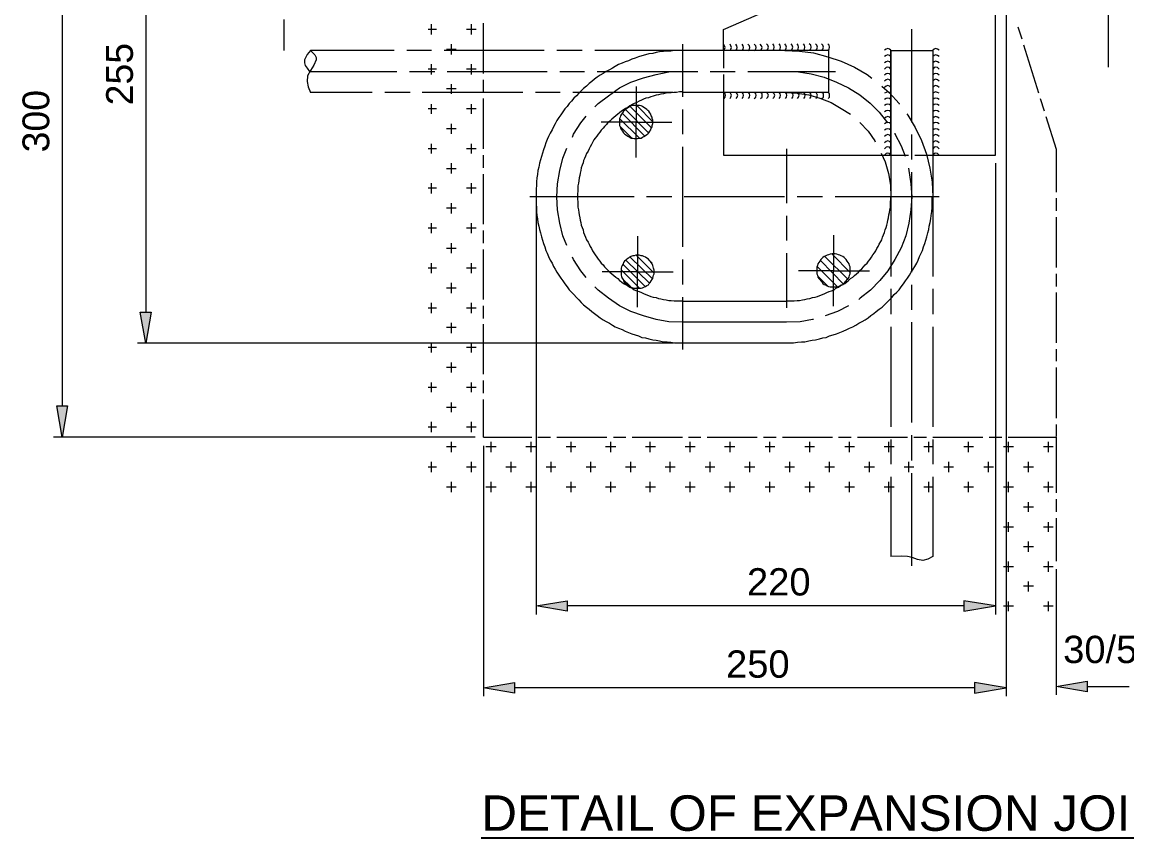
# Model space of a CAD drawing. Extents: x 25837 to 33401, y -1784 to 3293.
# Drawn here: x 26215.7 to 26405, y 2272.7 to 2412.5 of the extents above; entities that cross this region are included whole.
import ezdxf

# ---------------------------------------------------------------- set-up
doc = ezdxf.new("R2010")
doc.units = 0
doc.header["$LTSCALE"] = 200
doc.header["$MEASUREMENT"] = 0
doc.layers.add('DIM', color=152, linetype='CONTINUOUS')
doc.layers.add('H', color=7, linetype='CONTINUOUS', lineweight=100)
doc.layers.add('P', color=250, linetype='CONTINUOUS', lineweight=20)
doc.styles.add('SWISSEL', font='swissl.ttf')

msp = doc.modelspace()

# ---------------------------------------------------------------- hatches: boundary and pattern name
at = {"layer": 'H'}
for points in [[(26235.92, 2362.79), (26237.76, 2362.79), (26236.84, 2357.45)], [(26221.59, 2346.7), (26223.42, 2346.7), (26222.51, 2341.37)], [(26309.09, 2313.29), (26309.09, 2311.54), (26303.76, 2312.45)], [(26377.09, 2313.29), (26377.09, 2311.54), (26382.51, 2312.45)], [(26300.09, 2299.29), (26300.09, 2297.45), (26294.76, 2298.37)], [(26378.92, 2299.29), (26378.92, 2297.45), (26384.34, 2298.37)], [(26398.26, 2299.54), (26398.26, 2297.7), (26392.92, 2298.62)]]:
    msp.add_hatch(color=256, dxfattribs=at).paths.add_polyline_path(points)

# ---------------------------------------------------------------- linework, layer by layer
at = {"layer": 'P'}
for points in [[(26222.51, 2443.37), (26222.51, 2346.7)], [(26236.84, 2443.37), (26236.84, 2362.79)], [(26401.84, 2423.04), (26401.84, 2404.79)], [(26335.92, 2407.62), (26335.92, 2411.2), (26352.09, 2418.29)], [(26384.34, 2416.87), (26384.34, 2296.95)], [(26260.51, 2412.95), (26260.51, 2407.62)], [(26371.76, 2389.7), (26382.51, 2389.7), (26382.51, 2414.79)], [(26286.67, 2411.2), (26285.26, 2411.2)], [(26285.84, 2410.37), (26285.84, 2412.12)], [(26293.51, 2411.2), (26291.84, 2411.2)], [(26292.67, 2410.37), (26292.67, 2412.12)], [(26294.76, 2403.7), (26294.76, 2412.29)], [(26368.17, 2395.37), (26368.17, 2411.29)], [(26386.34, 2411.7), (26387.01, 2409.62)], [(26265.09, 2407.62), (26264.51, 2406.95), (26264.09, 2406.04), (26264.09, 2405.54), (26264.17, 2405.04), (26264.51, 2404.62), (26264.92, 2404.04)], [(26265.09, 2407.62), (26265.84, 2406.87), (26266.09, 2406.45), (26266.09, 2406.04), (26265.67, 2405.12), (26265.09, 2404.2), (26264.59, 2403.29), (26264.51, 2402.29), (26264.67, 2401.37), (26265.09, 2400.45)], [(26279.42, 2407.62), (26265.09, 2407.62)], [(26285.84, 2407.62), (26281.59, 2407.62)], [(26305.17, 2407.62), (26288.01, 2407.62)], [(26290.09, 2407.79), (26288.42, 2407.79)], [(26289.26, 2406.95), (26289.26, 2408.7)], [(26328.76, 2407.62), (26328.09, 2407.62), (26327.51, 2407.62), (26326.84, 2407.54), (26326.17, 2407.54), (26325.59, 2407.45), (26324.92, 2407.37), (26324.34, 2407.29), (26323.76, 2407.12), (26323.09, 2407.04), (26322.51, 2406.87), (26321.92, 2406.7), (26321.34, 2406.54), (26320.76, 2406.29), (26320.17, 2406.12), (26319.59, 2405.87), (26319.01, 2405.7), (26318.51, 2405.45), (26317.92, 2405.2), (26317.34, 2404.87), (26316.84, 2404.62), (26316.34, 2404.29), (26315.76, 2404.04), (26315.26, 2403.7), (26314.76, 2403.37), (26314.26, 2403.04), (26313.76, 2402.7), (26313.34, 2402.29), (26312.84, 2401.95), (26312.42, 2401.54), (26311.92, 2401.12), (26311.51, 2400.7), (26311.09, 2400.29), (26310.67, 2399.87), (26310.26, 2399.45), (26309.84, 2398.95), (26309.42, 2398.54), (26309.09, 2398.04), (26308.67, 2397.62), (26308.34, 2397.12), (26308.01, 2396.62), (26307.67, 2396.12), (26307.34, 2395.62), (26307.01, 2395.04), (26306.76, 2394.54), (26306.51, 2394.04), (26306.17, 2393.45), (26305.92, 2392.87), (26305.67, 2392.37), (26305.42, 2391.79), (26305.26, 2391.2), (26305.01, 2390.62), (26304.84, 2390.04), (26304.67, 2389.45), (26304.51, 2388.87), (26304.34, 2388.29), (26304.26, 2387.62), (26304.09, 2387.04), (26304.01, 2386.37), (26303.92, 2385.79), (26303.84, 2385.12), (26303.84, 2384.54), (26303.76, 2383.87), (26303.76, 2383.2), (26303.76, 2382.62), (26303.76, 2381.95), (26303.76, 2381.29), (26303.84, 2380.7), (26303.84, 2380.04), (26303.92, 2379.37), (26304.01, 2378.79), (26304.09, 2378.12), (26304.26, 2377.54), (26304.34, 2376.95), (26304.51, 2376.37), (26304.67, 2375.7), (26304.84, 2375.12), (26305.01, 2374.54), (26305.26, 2373.95), (26305.42, 2373.37), (26305.67, 2372.87), (26305.92, 2372.29), (26306.17, 2371.7), (26306.51, 2371.2), (26306.76, 2370.62), (26307.01, 2370.12), (26307.34, 2369.62), (26307.67, 2369.12), (26308.01, 2368.62), (26308.34, 2368.12), (26308.67, 2367.62), (26309.09, 2367.12), (26309.42, 2366.62), (26309.84, 2366.2), (26310.26, 2365.79), (26310.67, 2365.29), (26311.09, 2364.87), (26311.51, 2364.45), (26311.92, 2364.04), (26312.42, 2363.62), (26312.84, 2363.29), (26313.34, 2362.87), (26313.76, 2362.54), (26314.26, 2362.2), (26314.76, 2361.79), (26315.26, 2361.45), (26315.76, 2361.2), (26316.34, 2360.87), (26316.84, 2360.54), (26317.34, 2360.29), (26317.92, 2360.04), (26318.51, 2359.79), (26319.01, 2359.54), (26319.59, 2359.29), (26320.17, 2359.04), (26320.76, 2358.87), (26321.34, 2358.7), (26321.92, 2358.45), (26322.51, 2358.37), (26323.09, 2358.2), (26323.76, 2358.04), (26324.34, 2357.95), (26324.92, 2357.87), (26325.59, 2357.7), (26326.26, 2357.7), (26326.84, 2357.62), (26327.51, 2357.54), (26328.09, 2357.54), (26328.76, 2357.54)], [(26311.67, 2407.62), (26307.34, 2407.62)], [(26331.01, 2407.62), (26313.84, 2407.62)], [(26328.84, 2408.7), (26328.84, 2399.7)], [(26353.92, 2407.62), (26328.84, 2407.62)], [(26337.42, 2407.62), (26333.09, 2407.62)], [(26335.92, 2407.62), (26336.09, 2407.87), (26336.17, 2408.12), (26336.09, 2408.45), (26335.92, 2408.7)], [(26335.92, 2407.62), (26335.92, 2404.62)], [(26337.01, 2407.62), (26337.17, 2407.87), (26337.26, 2408.12), (26337.17, 2408.45), (26337.01, 2408.7)], [(26338.01, 2407.62), (26338.17, 2407.87), (26338.26, 2408.12), (26338.17, 2408.45), (26338.01, 2408.7)], [(26339.09, 2407.62), (26339.26, 2407.87), (26339.34, 2408.12), (26339.26, 2408.45), (26339.09, 2408.7)], [(26353.92, 2407.62), (26339.51, 2407.62)], [(26340.09, 2407.62), (26340.34, 2407.87), (26340.42, 2408.12), (26340.34, 2408.45), (26340.09, 2408.7)], [(26341.17, 2407.62), (26341.42, 2407.87), (26341.51, 2408.12), (26341.42, 2408.45), (26341.17, 2408.7)], [(26342.17, 2407.62), (26342.42, 2407.87), (26342.51, 2408.12), (26342.42, 2408.45), (26342.17, 2408.7)], [(26343.26, 2407.7), (26343.51, 2407.87), (26343.59, 2408.2), (26343.51, 2408.54), (26343.26, 2408.79)], [(26344.34, 2407.7), (26344.51, 2407.87), (26344.59, 2408.2), (26344.51, 2408.54), (26344.34, 2408.79)], [(26345.42, 2407.7), (26345.59, 2407.87), (26345.67, 2408.2), (26345.59, 2408.54), (26345.42, 2408.79)], [(26346.42, 2407.7), (26346.59, 2407.87), (26346.67, 2408.2), (26346.59, 2408.54), (26346.42, 2408.79)], [(26346.42, 2407.62), (26348.92, 2407.54), (26351.34, 2407.2), (26353.76, 2406.54), (26356.09, 2405.79), (26358.34, 2404.79), (26360.51, 2403.54), (26361.34, 2402.87)], [(26347.51, 2407.7), (26347.67, 2407.87), (26347.76, 2408.2), (26347.67, 2408.54), (26347.51, 2408.79)], [(26348.51, 2407.7), (26348.67, 2407.87), (26348.76, 2408.2), (26348.67, 2408.54), (26348.51, 2408.79)], [(26349.59, 2407.7), (26349.76, 2407.87), (26349.84, 2408.2), (26349.76, 2408.54), (26349.59, 2408.79)], [(26350.59, 2407.7), (26350.84, 2407.87), (26350.92, 2408.2), (26350.84, 2408.54), (26350.59, 2408.79)], [(26351.67, 2407.7), (26351.92, 2407.87), (26352.01, 2408.2), (26351.92, 2408.54), (26351.67, 2408.79)], [(26352.67, 2407.7), (26352.92, 2407.87), (26353.01, 2408.2), (26352.92, 2408.54), (26352.67, 2408.79)], [(26353.76, 2407.7), (26354.01, 2407.87), (26354.09, 2408.2), (26354.01, 2408.54), (26353.76, 2408.79)], [(26353.92, 2407.62), (26353.92, 2400.45)], [(26364.59, 2407.7), (26364.34, 2407.87), (26364.09, 2407.95), (26363.76, 2407.87), (26363.51, 2407.7)], [(26364.59, 2407.62), (26371.76, 2407.62)], [(26364.59, 2407.62), (26364.59, 2382.54)], [(26364.59, 2389.7), (26364.59, 2407.62)], [(26372.84, 2407.7), (26372.59, 2407.87), (26372.26, 2407.95), (26372.01, 2407.87), (26371.76, 2407.7)], [(26371.76, 2407.62), (26371.76, 2382.54)], [(26387.34, 2408.62), (26389.92, 2400.37)], [(26364.59, 2406.62), (26364.34, 2406.79), (26364.09, 2406.87), (26363.76, 2406.79), (26363.51, 2406.62)], [(26364.59, 2405.54), (26364.34, 2405.7), (26364.09, 2405.79), (26363.76, 2405.7), (26363.51, 2405.54)], [(26372.84, 2406.62), (26372.59, 2406.79), (26372.26, 2406.87), (26372.01, 2406.79), (26371.76, 2406.62)], [(26372.84, 2405.54), (26372.59, 2405.7), (26372.26, 2405.79), (26372.01, 2405.7), (26371.76, 2405.54)], [(26264.92, 2404.04), (26279.92, 2404.04)], [(26282.09, 2404.04), (26286.42, 2404.04)], [(26286.67, 2404.45), (26285.26, 2404.45)], [(26285.84, 2403.54), (26285.84, 2405.29)], [(26288.51, 2404.04), (26305.67, 2404.04)], [(26293.51, 2404.45), (26291.84, 2404.45)], [(26292.67, 2403.54), (26292.67, 2405.29)], [(26307.84, 2404.04), (26312.09, 2404.04)], [(26313.84, 2397.95), (26314.42, 2398.54), (26316.17, 2399.87), (26318.09, 2401.2), (26320.01, 2402.2), (26322.17, 2402.95), (26324.34, 2403.54), (26326.51, 2403.95), (26328.84, 2404.04)], [(26314.26, 2404.04), (26331.51, 2404.04)], [(26333.59, 2404.04), (26337.92, 2404.04)], [(26335.92, 2403.54), (26335.92, 2400.45)], [(26340.09, 2404.04), (26355.09, 2404.04)], [(26346.42, 2404.04), (26348.76, 2403.95), (26350.92, 2403.62), (26353.17, 2403.04), (26355.26, 2402.2), (26357.34, 2401.2), (26359.26, 2400.04), (26361.01, 2398.62), (26362.59, 2397.04), (26364.01, 2395.2)], [(26364.59, 2404.45), (26364.34, 2404.7), (26364.09, 2404.79), (26363.76, 2404.7), (26363.51, 2404.45)], [(26364.59, 2403.37), (26364.34, 2403.62), (26364.09, 2403.7), (26363.76, 2403.62), (26363.51, 2403.37)], [(26372.84, 2404.45), (26372.59, 2404.7), (26372.26, 2404.79), (26372.01, 2404.7), (26371.76, 2404.45)], [(26372.84, 2403.37), (26372.59, 2403.62), (26372.26, 2403.7), (26372.01, 2403.62), (26371.76, 2403.37)], [(26289.26, 2400.2), (26289.26, 2401.87)], [(26294.76, 2400.45), (26294.76, 2402.62)], [(26364.59, 2402.37), (26364.34, 2402.62), (26364.09, 2402.7), (26363.76, 2402.62), (26363.51, 2402.37)], [(26364.59, 2401.29), (26364.34, 2401.54), (26364.09, 2401.62), (26363.76, 2401.54), (26363.51, 2401.29)], [(26372.84, 2402.37), (26372.59, 2402.62), (26372.26, 2402.7), (26372.01, 2402.62), (26371.76, 2402.37)], [(26372.84, 2401.29), (26372.59, 2401.54), (26372.26, 2401.62), (26372.01, 2401.54), (26371.76, 2401.29)], [(26275.67, 2400.45), (26265.09, 2400.45)], [(26282.17, 2400.45), (26277.84, 2400.45)], [(26301.51, 2400.45), (26284.26, 2400.45)], [(26290.09, 2401.04), (26288.42, 2401.04)], [(26307.92, 2400.45), (26303.67, 2400.45)], [(26327.26, 2400.45), (26310.09, 2400.45)], [(26328.76, 2400.54), (26328.34, 2400.54), (26327.84, 2400.45), (26327.42, 2400.45), (26326.92, 2400.37), (26326.51, 2400.37), (26326.01, 2400.29), (26325.59, 2400.2), (26325.17, 2400.12), (26324.76, 2400.04), (26324.34, 2399.95), (26323.84, 2399.79), (26323.42, 2399.7), (26323.01, 2399.54), (26322.59, 2399.45), (26322.17, 2399.29), (26321.84, 2399.12), (26321.42, 2398.95), (26321.01, 2398.7), (26320.59, 2398.54), (26320.26, 2398.37), (26319.84, 2398.12), (26319.51, 2397.87), (26319.09, 2397.7), (26318.76, 2397.45), (26318.42, 2397.2), (26318.09, 2396.95), (26317.76, 2396.7), (26317.42, 2396.45), (26317.09, 2396.12), (26316.76, 2395.87), (26316.42, 2395.54), (26316.09, 2395.29), (26315.84, 2394.95), (26315.51, 2394.62), (26315.26, 2394.29), (26314.92, 2393.95), (26314.67, 2393.62), (26314.42, 2393.29), (26314.17, 2392.95), (26313.92, 2392.62), (26313.67, 2392.29), (26313.42, 2391.87), (26313.26, 2391.54), (26313.01, 2391.12), (26312.84, 2390.79), (26312.67, 2390.37), (26312.42, 2389.95), (26312.26, 2389.54), (26312.09, 2389.12), (26311.92, 2388.79), (26311.84, 2388.37), (26311.67, 2387.95), (26311.51, 2387.54), (26311.42, 2387.04), (26311.34, 2386.62), (26311.26, 2386.2), (26311.17, 2385.79), (26311.09, 2385.29), (26311.01, 2384.87), (26310.92, 2384.45), (26310.92, 2383.95), (26310.92, 2383.54), (26310.84, 2383.04), (26310.84, 2382.62), (26310.84, 2382.12), (26310.92, 2381.7), (26310.92, 2381.2), (26310.92, 2380.79), (26311.01, 2380.29), (26311.09, 2379.87), (26311.17, 2379.45), (26311.26, 2378.95), (26311.34, 2378.54), (26311.42, 2378.12), (26311.51, 2377.7), (26311.67, 2377.29), (26311.84, 2376.87), (26311.92, 2376.45), (26312.09, 2376.04), (26312.26, 2375.62), (26312.42, 2375.2), (26312.67, 2374.79), (26312.84, 2374.45), (26313.01, 2374.04), (26313.26, 2373.7), (26313.42, 2373.29), (26313.67, 2372.95), (26313.92, 2372.62), (26314.17, 2372.2), (26314.42, 2371.87), (26314.67, 2371.54), (26314.92, 2371.2), (26315.26, 2370.87), (26315.51, 2370.54), (26315.84, 2370.2), (26316.09, 2369.95), (26316.42, 2369.62), (26316.76, 2369.37), (26317.09, 2369.04), (26317.42, 2368.79), (26317.76, 2368.54), (26318.09, 2368.2), (26318.42, 2367.95), (26318.76, 2367.7), (26319.09, 2367.54), (26319.51, 2367.29), (26319.84, 2367.04), (26320.26, 2366.87), (26320.59, 2366.62), (26321.01, 2366.45), (26321.42, 2366.29), (26321.84, 2366.12), (26322.17, 2365.95), (26322.59, 2365.79), (26323.01, 2365.62), (26323.42, 2365.45), (26323.84, 2365.37), (26324.34, 2365.29), (26324.76, 2365.12), (26325.17, 2365.04), (26325.59, 2364.95), (26326.09, 2364.87), (26326.51, 2364.79), (26326.92, 2364.79), (26327.42, 2364.7), (26327.84, 2364.7), (26328.34, 2364.7), (26328.76, 2364.7)], [(26320.92, 2401.45), (26320.92, 2395.37), (26327.01, 2395.37)], [(26353.92, 2400.45), (26328.84, 2400.45)], [(26333.76, 2400.45), (26329.42, 2400.45)], [(26335.92, 2400.45), (26335.92, 2389.7), (26364.59, 2389.7)], [(26346.51, 2400.45), (26335.92, 2400.45)], [(26336.01, 2399.37), (26336.17, 2399.62), (26336.26, 2399.95), (26336.17, 2400.2), (26336.01, 2400.45)], [(26337.01, 2399.37), (26337.17, 2399.62), (26337.26, 2399.95), (26337.17, 2400.2), (26337.01, 2400.45)], [(26338.09, 2399.37), (26338.26, 2399.62), (26338.34, 2399.95), (26338.26, 2400.2), (26338.09, 2400.45)], [(26339.09, 2399.37), (26339.26, 2399.62), (26339.34, 2399.95), (26339.26, 2400.2), (26339.09, 2400.45)], [(26340.17, 2399.37), (26340.34, 2399.62), (26340.42, 2399.95), (26340.34, 2400.2), (26340.17, 2400.45)], [(26341.17, 2399.37), (26341.42, 2399.62), (26341.51, 2399.95), (26341.42, 2400.2), (26341.17, 2400.45)], [(26342.26, 2399.37), (26342.51, 2399.62), (26342.51, 2399.95), (26342.51, 2400.2), (26342.26, 2400.45)], [(26343.26, 2399.37), (26343.51, 2399.62), (26343.59, 2399.95), (26343.51, 2400.2), (26343.26, 2400.45)], [(26344.34, 2399.37), (26344.59, 2399.62), (26344.67, 2399.95), (26344.59, 2400.2), (26344.34, 2400.45)], [(26345.42, 2399.37), (26345.59, 2399.62), (26345.67, 2399.95), (26345.59, 2400.2), (26345.42, 2400.45)], [(26346.51, 2400.45), (26348.51, 2400.29), (26350.51, 2400.04), (26352.42, 2399.45), (26354.34, 2398.7), (26356.09, 2397.7), (26357.67, 2396.7)], [(26346.51, 2399.37), (26346.67, 2399.62), (26346.76, 2399.95), (26346.67, 2400.2), (26346.51, 2400.45)], [(26347.59, 2399.37), (26347.76, 2399.62), (26347.84, 2399.95), (26347.76, 2400.2), (26347.59, 2400.45)], [(26348.59, 2399.37), (26348.76, 2399.62), (26348.84, 2399.95), (26348.76, 2400.2), (26348.59, 2400.45)], [(26349.67, 2399.37), (26349.84, 2399.62), (26349.92, 2399.95), (26349.84, 2400.2), (26349.67, 2400.45)], [(26350.67, 2399.37), (26350.84, 2399.62), (26350.92, 2399.95), (26350.84, 2400.2), (26350.67, 2400.45)], [(26351.76, 2399.37), (26351.92, 2399.62), (26352.01, 2399.95), (26351.92, 2400.2), (26351.76, 2400.45)], [(26352.76, 2399.37), (26353.01, 2399.62), (26353.01, 2399.95), (26353.01, 2400.2), (26352.76, 2400.45)], [(26353.84, 2399.37), (26354.09, 2399.62), (26354.09, 2399.95), (26354.09, 2400.2), (26353.84, 2400.45)], [(26363.01, 2401.54), (26364.34, 2400.37), (26366.01, 2398.54), (26366.01, 2398.45)], [(26364.59, 2400.29), (26364.34, 2400.45), (26364.09, 2400.54), (26363.76, 2400.45), (26363.51, 2400.29)], [(26372.84, 2400.29), (26372.59, 2400.45), (26372.26, 2400.54), (26372.01, 2400.45), (26371.76, 2400.29)], [(26285.84, 2396.79), (26285.84, 2398.45)], [(26292.67, 2396.79), (26292.67, 2398.45)], [(26294.76, 2390.79), (26294.76, 2399.37)], [(26320.92, 2392.54), (26321.17, 2392.54), (26321.51, 2392.62), (26321.76, 2392.62), (26322.01, 2392.79), (26322.26, 2392.87), (26322.51, 2393.04), (26322.76, 2393.2), (26322.92, 2393.37), (26323.09, 2393.54), (26323.26, 2393.79), (26323.42, 2394.04), (26323.51, 2394.29), (26323.67, 2394.54), (26323.67, 2394.79), (26323.76, 2395.12), (26323.76, 2395.37), (26323.76, 2395.7), (26323.67, 2395.95), (26323.67, 2396.2), (26323.51, 2396.45), (26323.42, 2396.7), (26323.26, 2396.95), (26323.09, 2397.2), (26322.92, 2397.37), (26322.76, 2397.54), (26322.51, 2397.7), (26322.26, 2397.87), (26322.01, 2398.04), (26321.76, 2398.12), (26321.51, 2398.2), (26321.17, 2398.2), (26320.92, 2398.2), (26320.59, 2398.2), (26320.34, 2398.2), (26320.09, 2398.12), (26319.84, 2398.04), (26319.59, 2397.87), (26319.34, 2397.7), (26319.09, 2397.54), (26318.92, 2397.37), (26318.76, 2397.2), (26318.59, 2396.95), (26318.42, 2396.7), (26318.26, 2396.45), (26318.17, 2396.2), (26318.09, 2395.95), (26318.09, 2395.7), (26318.09, 2395.37), (26318.09, 2395.12), (26318.09, 2394.79), (26318.17, 2394.54), (26318.26, 2394.29), (26318.42, 2394.04), (26318.59, 2393.79), (26318.76, 2393.54), (26318.92, 2393.37), (26319.09, 2393.2), (26319.34, 2393.04), (26319.59, 2392.87), (26319.84, 2392.79), (26320.09, 2392.62), (26320.34, 2392.62), (26320.59, 2392.54), (26320.92, 2392.54)], [(26323.59, 2394.29), (26319.92, 2398.04)], [(26323.84, 2395.37), (26321.01, 2398.2)], [(26364.59, 2399.2), (26364.34, 2399.37), (26364.09, 2399.45), (26363.76, 2399.37), (26363.51, 2399.2)], [(26364.59, 2398.2), (26364.34, 2398.37), (26364.09, 2398.45), (26363.76, 2398.37), (26363.51, 2398.2)], [(26372.84, 2399.2), (26372.59, 2399.37), (26372.26, 2399.45), (26372.01, 2399.37), (26371.76, 2399.2)], [(26372.84, 2398.2), (26372.59, 2398.37), (26372.26, 2398.45), (26372.01, 2398.37), (26371.76, 2398.2)], [(26390.17, 2399.37), (26390.84, 2397.29)], [(26286.67, 2397.62), (26285.26, 2397.62)], [(26293.51, 2397.62), (26291.84, 2397.62)], [(26310.01, 2392.79), (26310.17, 2393.29), (26311.42, 2395.2), (26312.34, 2396.37)], [(26321.51, 2392.62), (26318.09, 2395.95)], [(26322.42, 2392.95), (26318.51, 2396.87)], [(26323.09, 2393.45), (26319.09, 2397.54)], [(26328.84, 2397.54), (26328.84, 2393.29)], [(26364.59, 2397.12), (26364.34, 2397.29), (26364.09, 2397.37), (26363.76, 2397.29), (26363.51, 2397.12)], [(26364.59, 2396.04), (26364.34, 2396.2), (26364.09, 2396.29), (26363.76, 2396.2), (26363.51, 2396.04)], [(26367.34, 2396.79), (26367.51, 2396.54), (26368.76, 2394.45), (26369.84, 2392.2), (26370.67, 2389.87), (26371.26, 2387.45), (26371.67, 2385.04), (26371.76, 2382.54)], [(26372.84, 2397.12), (26372.59, 2397.29), (26372.26, 2397.37), (26372.01, 2397.29), (26371.76, 2397.12)], [(26372.84, 2396.04), (26372.59, 2396.2), (26372.26, 2396.29), (26372.01, 2396.2), (26371.76, 2396.04)], [(26391.17, 2396.29), (26392.92, 2390.7), (26392.92, 2383.37)], [(26290.09, 2394.2), (26288.42, 2394.2)], [(26289.26, 2393.37), (26289.26, 2395.04)], [(26320.92, 2389.29), (26320.92, 2395.37), (26314.92, 2395.37)], [(26320.17, 2392.62), (26318.17, 2394.62)], [(26359.26, 2395.29), (26360.67, 2393.79), (26361.84, 2392.12), (26361.92, 2391.95)], [(26364.59, 2395.04), (26364.34, 2395.2), (26364.09, 2395.29), (26363.76, 2395.2), (26363.51, 2395.04)], [(26364.59, 2393.95), (26364.34, 2394.12), (26364.09, 2394.2), (26363.76, 2394.12), (26363.51, 2393.95)], [(26372.84, 2395.04), (26372.59, 2395.2), (26372.26, 2395.29), (26372.01, 2395.2), (26371.76, 2395.04)], [(26372.84, 2393.95), (26372.59, 2394.12), (26372.26, 2394.2), (26372.01, 2394.12), (26371.76, 2393.95)], [(26364.59, 2392.87), (26364.34, 2393.12), (26364.09, 2393.2), (26363.76, 2393.12), (26363.51, 2392.87)], [(26364.59, 2391.79), (26364.34, 2392.04), (26364.09, 2392.12), (26363.76, 2392.04), (26363.51, 2391.79)], [(26365.26, 2393.45), (26365.26, 2393.37), (26366.34, 2391.29), (26367.01, 2389.54)], [(26368.17, 2388.95), (26368.17, 2393.2)], [(26372.84, 2392.87), (26372.59, 2393.12), (26372.26, 2393.2), (26372.01, 2393.12), (26371.76, 2392.87)], [(26372.84, 2391.79), (26372.59, 2392.04), (26372.26, 2392.12), (26372.01, 2392.04), (26371.76, 2391.79)], [(26286.67, 2390.79), (26285.26, 2390.79)], [(26285.84, 2389.95), (26285.84, 2391.62)], [(26293.51, 2390.79), (26291.84, 2390.79)], [(26292.67, 2389.95), (26292.67, 2391.62)], [(26309.01, 2374.2), (26308.34, 2375.87), (26307.84, 2378.04), (26307.42, 2380.29), (26307.34, 2382.54), (26307.42, 2384.79), (26307.84, 2387.04), (26308.34, 2389.2), (26309.01, 2390.87)], [(26328.84, 2391.12), (26328.84, 2373.95)], [(26346.67, 2390.79), (26346.67, 2381.45)], [(26364.59, 2390.79), (26364.34, 2391.04), (26364.09, 2391.12), (26363.76, 2391.04), (26363.51, 2390.79)], [(26372.84, 2390.79), (26372.59, 2391.04), (26372.26, 2391.12), (26372.01, 2391.04), (26371.76, 2390.79)], [(26294.76, 2387.54), (26294.76, 2389.7)], [(26362.92, 2390.04), (26363.59, 2388.54), (26364.17, 2386.54), (26364.51, 2384.54), (26364.59, 2382.54)], [(26364.59, 2389.7), (26364.34, 2389.95), (26364.09, 2390.04), (26363.76, 2389.95), (26363.51, 2389.7)], [(26364.59, 2389.7), (26367.59, 2389.7)], [(26368.67, 2389.7), (26371.76, 2389.7)], [(26372.84, 2389.7), (26372.59, 2389.95), (26372.26, 2390.04), (26372.01, 2389.95), (26371.76, 2389.7)], [(26290.09, 2387.37), (26288.42, 2387.37)], [(26289.26, 2386.54), (26289.26, 2388.29)], [(26294.76, 2377.87), (26294.76, 2386.45)], [(26367.59, 2387.45), (26367.67, 2387.04), (26368.01, 2384.79), (26368.17, 2382.54)], [(26368.17, 2369.62), (26368.17, 2386.79)], [(26382.51, 2388.29), (26382.51, 2310.95)], [(26285.84, 2383.12), (26285.84, 2384.87)], [(26292.67, 2383.12), (26292.67, 2384.87)], [(26286.67, 2384.04), (26285.26, 2384.04)], [(26293.51, 2384.04), (26291.84, 2384.04)], [(26289.26, 2379.7), (26289.26, 2381.45)], [(26320.59, 2382.54), (26302.67, 2382.54)], [(26303.76, 2381.12), (26303.76, 2310.95)], [(26327.01, 2382.54), (26322.67, 2382.54)], [(26346.34, 2382.54), (26329.17, 2382.54)], [(26346.67, 2364.7), (26347.09, 2364.7), (26347.59, 2364.7), (26348.01, 2364.7), (26348.51, 2364.79), (26348.92, 2364.79), (26349.42, 2364.87), (26349.84, 2364.95), (26350.26, 2365.04), (26350.67, 2365.12), (26351.17, 2365.29), (26351.59, 2365.37), (26352.01, 2365.45), (26352.42, 2365.62), (26352.84, 2365.79), (26353.26, 2365.95), (26353.59, 2366.12), (26354.01, 2366.29), (26354.42, 2366.45), (26354.84, 2366.62), (26355.17, 2366.87), (26355.59, 2367.04), (26355.92, 2367.29), (26356.34, 2367.54), (26356.67, 2367.7), (26357.01, 2367.95), (26357.34, 2368.2), (26357.67, 2368.54), (26358.09, 2368.79), (26358.34, 2369.04), (26358.67, 2369.37), (26359.01, 2369.62), (26359.34, 2369.95), (26359.59, 2370.2), (26359.92, 2370.54), (26360.17, 2370.87), (26360.51, 2371.2), (26360.76, 2371.54), (26361.01, 2371.87), (26361.26, 2372.2), (26361.51, 2372.62), (26361.76, 2372.95), (26362.01, 2373.29), (26362.17, 2373.7), (26362.42, 2374.04), (26362.59, 2374.45), (26362.84, 2374.87), (26363.01, 2375.2), (26363.17, 2375.62), (26363.34, 2376.04), (26363.51, 2376.45), (26363.59, 2376.87), (26363.76, 2377.29), (26363.92, 2377.7), (26364.01, 2378.12), (26364.09, 2378.54), (26364.17, 2378.95), (26364.26, 2379.45), (26364.34, 2379.87), (26364.42, 2380.29), (26364.51, 2380.79), (26364.51, 2381.2), (26364.51, 2381.7), (26364.59, 2382.12), (26364.59, 2382.62)], [(26346.67, 2357.54), (26347.34, 2357.54), (26347.92, 2357.54), (26348.59, 2357.62), (26349.26, 2357.7), (26349.84, 2357.7), (26350.51, 2357.87), (26351.09, 2357.95), (26351.67, 2358.04), (26352.34, 2358.2), (26352.92, 2358.37), (26353.51, 2358.45), (26354.09, 2358.7), (26354.67, 2358.87), (26355.26, 2359.04), (26355.84, 2359.29), (26356.42, 2359.54), (26357.01, 2359.79), (26357.51, 2360.04), (26358.09, 2360.29), (26358.59, 2360.54), (26359.09, 2360.87), (26359.67, 2361.2), (26360.17, 2361.45), (26360.67, 2361.79), (26361.17, 2362.2), (26361.67, 2362.54), (26362.09, 2362.87), (26362.59, 2363.29), (26363.09, 2363.62), (26363.51, 2364.04), (26363.92, 2364.45), (26364.34, 2364.87), (26364.76, 2365.29), (26365.17, 2365.79), (26365.59, 2366.2), (26366.01, 2366.62), (26366.34, 2367.12), (26366.76, 2367.62), (26367.09, 2368.12), (26367.42, 2368.62), (26367.76, 2369.12), (26368.09, 2369.62), (26368.42, 2370.12), (26368.67, 2370.62), (26369.01, 2371.2), (26369.26, 2371.7), (26369.51, 2372.29), (26369.76, 2372.87), (26370.01, 2373.37), (26370.17, 2373.95), (26370.42, 2374.54), (26370.59, 2375.12), (26370.76, 2375.7), (26370.92, 2376.37), (26371.09, 2376.95), (26371.17, 2377.54), (26371.34, 2378.12), (26371.42, 2378.79), (26371.51, 2379.37), (26371.59, 2380.04), (26371.67, 2380.7), (26371.67, 2381.29), (26371.67, 2381.95), (26371.67, 2382.62)], [(26352.84, 2382.54), (26348.51, 2382.54)], [(26372.84, 2382.54), (26355.01, 2382.54)], [(26368.17, 2382.54), (26368.01, 2380.29), (26367.67, 2378.04), (26367.17, 2375.87), (26366.34, 2373.79), (26365.26, 2371.79), (26364.09, 2369.87), (26362.67, 2368.2), (26361.09, 2366.54), (26359.34, 2365.2), (26359.09, 2364.95)], [(26364.59, 2382.54), (26364.59, 2368.87)], [(26371.76, 2382.54), (26371.76, 2368.87)], [(26392.92, 2382.29), (26392.92, 2380.12)], [(26290.09, 2380.62), (26288.42, 2380.62)], [(26346.67, 2379.29), (26346.67, 2375.04)], [(26392.92, 2379.04), (26392.92, 2370.45)], [(26286.67, 2377.2), (26285.26, 2377.2)], [(26285.84, 2376.29), (26285.84, 2378.04)], [(26293.51, 2377.2), (26291.84, 2377.2)], [(26292.67, 2376.29), (26292.67, 2378.04)], [(26294.76, 2374.62), (26294.76, 2376.79)], [(26321.17, 2375.79), (26321.17, 2369.7), (26315.09, 2369.7)], [(26354.76, 2375.95), (26354.76, 2369.87), (26360.92, 2369.87)], [(26290.09, 2373.7), (26288.42, 2373.7)], [(26289.26, 2372.87), (26289.26, 2374.62)], [(26294.76, 2364.95), (26294.76, 2373.54)], [(26312.34, 2368.7), (26311.42, 2369.87), (26310.17, 2371.79), (26310.01, 2372.2)], [(26321.17, 2366.87), (26321.42, 2366.87), (26321.76, 2366.87), (26322.01, 2366.95), (26322.26, 2367.04), (26322.51, 2367.2), (26322.76, 2367.37), (26323.01, 2367.45), (26323.17, 2367.7), (26323.34, 2367.87), (26323.51, 2368.12), (26323.67, 2368.37), (26323.76, 2368.62), (26323.84, 2368.87), (26323.92, 2369.12), (26324.01, 2369.37), (26324.01, 2369.7), (26324.01, 2369.95), (26323.92, 2370.29), (26323.84, 2370.54), (26323.76, 2370.79), (26323.67, 2371.04), (26323.51, 2371.29), (26323.34, 2371.54), (26323.17, 2371.7), (26323.01, 2371.87), (26322.76, 2372.04), (26322.51, 2372.2), (26322.26, 2372.29), (26322.01, 2372.45), (26321.76, 2372.45), (26321.42, 2372.54), (26321.17, 2372.54), (26320.84, 2372.54), (26320.59, 2372.45), (26320.34, 2372.45), (26320.01, 2372.29), (26319.76, 2372.2), (26319.59, 2372.04), (26319.34, 2371.87), (26319.17, 2371.7), (26318.92, 2371.54), (26318.76, 2371.29), (26318.67, 2371.04), (26318.51, 2370.79), (26318.42, 2370.54), (26318.34, 2370.29), (26318.34, 2369.95), (26318.34, 2369.7), (26318.34, 2369.37), (26318.34, 2369.12), (26318.42, 2368.87), (26318.51, 2368.62), (26318.67, 2368.37), (26318.76, 2368.12), (26318.92, 2367.87), (26319.17, 2367.7), (26319.34, 2367.45), (26319.59, 2367.37), (26319.76, 2367.2), (26320.01, 2367.04), (26320.34, 2366.95), (26320.59, 2366.87), (26320.84, 2366.87), (26321.17, 2366.87)], [(26323.26, 2367.7), (26319.17, 2371.7)], [(26323.76, 2368.45), (26319.92, 2372.2)], [(26324.01, 2369.45), (26320.92, 2372.54)], [(26323.67, 2371.2), (26322.67, 2372.12)], [(26328.84, 2371.79), (26328.84, 2367.54)], [(26346.67, 2372.87), (26346.67, 2363.54)], [(26354.76, 2367.12), (26355.01, 2367.12), (26355.34, 2367.12), (26355.59, 2367.2), (26355.84, 2367.29), (26356.09, 2367.45), (26356.34, 2367.54), (26356.59, 2367.7), (26356.76, 2367.95), (26356.92, 2368.12), (26357.09, 2368.37), (26357.26, 2368.54), (26357.42, 2368.79), (26357.51, 2369.12), (26357.59, 2369.37), (26357.59, 2369.62), (26357.59, 2369.95), (26357.59, 2370.2), (26357.59, 2370.54), (26357.51, 2370.79), (26357.42, 2371.04), (26357.26, 2371.29), (26357.09, 2371.54), (26356.92, 2371.79), (26356.76, 2371.95), (26356.59, 2372.12), (26356.34, 2372.29), (26356.09, 2372.45), (26355.84, 2372.54), (26355.59, 2372.62), (26355.34, 2372.7), (26355.01, 2372.79), (26354.76, 2372.79), (26354.51, 2372.79), (26354.17, 2372.7), (26353.92, 2372.62), (26353.67, 2372.54), (26353.42, 2372.45), (26353.17, 2372.29), (26352.92, 2372.12), (26352.76, 2371.95), (26352.59, 2371.79), (26352.42, 2371.54), (26352.26, 2371.29), (26352.09, 2371.04), (26352.01, 2370.79), (26351.92, 2370.54), (26351.92, 2370.2), (26351.92, 2369.95), (26351.92, 2369.62), (26351.92, 2369.37), (26352.01, 2369.12), (26352.09, 2368.79), (26352.26, 2368.54), (26352.42, 2368.37), (26352.59, 2368.12), (26352.76, 2367.95), (26352.92, 2367.7), (26353.17, 2367.54), (26353.42, 2367.45), (26353.67, 2367.29), (26353.92, 2367.2), (26354.17, 2367.12), (26354.51, 2367.12), (26354.76, 2367.12)], [(26356.51, 2367.54), (26352.51, 2371.62)], [(26357.26, 2368.37), (26353.26, 2372.29)], [(26357.67, 2369.54), (26354.51, 2372.7)], [(26286.67, 2370.29), (26285.26, 2370.29)], [(26285.84, 2369.45), (26285.84, 2371.2)], [(26293.51, 2370.29), (26291.84, 2370.29)], [(26292.67, 2369.45), (26292.67, 2371.2)], [(26321.51, 2366.87), (26318.34, 2370.04)], [(26322.51, 2367.12), (26318.67, 2370.95)], [(26321.17, 2363.62), (26321.17, 2369.7), (26327.26, 2369.7)], [(26354.76, 2363.79), (26354.76, 2369.87), (26348.76, 2369.87)], [(26355.42, 2367.12), (26352.01, 2370.54)], [(26392.92, 2369.37), (26392.92, 2367.2)], [(26289.26, 2366.04), (26289.26, 2367.79)], [(26320.01, 2367.12), (26318.51, 2368.54)], [(26353.84, 2367.2), (26352.09, 2368.95)], [(26290.09, 2366.87), (26288.42, 2366.87)], [(26328.84, 2361.04), (26326.51, 2361.12), (26324.34, 2361.54), (26322.17, 2362.12), (26320.01, 2362.87), (26318.09, 2363.87), (26316.17, 2365.2), (26314.42, 2366.54), (26313.84, 2367.12)], [(26364.59, 2366.79), (26364.59, 2362.45)], [(26368.17, 2363.2), (26368.17, 2367.45)], [(26371.76, 2366.79), (26371.76, 2362.45)], [(26392.92, 2366.12), (26392.92, 2357.54)], [(26285.84, 2362.62), (26285.84, 2364.37)], [(26292.67, 2362.62), (26292.67, 2364.37)], [(26294.76, 2361.7), (26294.76, 2363.87)], [(26328.84, 2365.37), (26328.84, 2356.37)], [(26346.67, 2364.62), (26328.84, 2364.62)], [(26357.34, 2363.87), (26355.42, 2362.87), (26353.34, 2362.12)], [(26235.92, 2362.79), (26237.76, 2362.79), (26236.84, 2357.45), (26235.92, 2362.79)], [(26286.67, 2363.45), (26285.26, 2363.45)], [(26293.51, 2363.45), (26291.84, 2363.45)], [(26290.09, 2360.12), (26288.42, 2360.12)], [(26289.26, 2359.2), (26289.26, 2360.95)], [(26294.76, 2352.12), (26294.76, 2360.7)], [(26346.67, 2361.04), (26328.84, 2361.04)], [(26351.34, 2361.54), (26351.17, 2361.54), (26349.01, 2361.12), (26346.67, 2361.04)], [(26364.59, 2360.29), (26364.59, 2343.12)], [(26368.17, 2343.87), (26368.17, 2361.04)], [(26371.76, 2360.29), (26371.76, 2343.12)], [(26327.34, 2357.45), (26235.42, 2357.45)], [(26286.67, 2356.7), (26285.26, 2356.7)], [(26285.84, 2355.87), (26285.84, 2357.54)], [(26293.51, 2356.7), (26291.84, 2356.7)], [(26292.67, 2355.87), (26292.67, 2357.54)], [(26346.67, 2357.45), (26328.84, 2357.45)], [(26392.92, 2356.45), (26392.92, 2354.37)], [(26290.09, 2353.29), (26288.42, 2353.29)], [(26289.26, 2352.45), (26289.26, 2354.12)], [(26392.92, 2353.29), (26392.92, 2344.62)], [(26285.84, 2349.04), (26285.84, 2350.7)], [(26292.67, 2349.04), (26292.67, 2350.7)], [(26294.76, 2348.87), (26294.76, 2351.04)], [(26286.67, 2349.87), (26285.26, 2349.87)], [(26293.51, 2349.87), (26291.84, 2349.87)], [(26221.59, 2346.7), (26223.42, 2346.7), (26222.51, 2341.37), (26221.59, 2346.7)], [(26289.26, 2345.62), (26289.26, 2347.29)], [(26294.76, 2341.37), (26294.76, 2347.79)], [(26290.09, 2346.45), (26288.42, 2346.45)], [(26286.67, 2343.04), (26285.26, 2343.04)], [(26285.84, 2342.2), (26285.84, 2343.95)], [(26293.51, 2343.04), (26291.84, 2343.04)], [(26292.67, 2342.2), (26292.67, 2343.95)], [(26392.92, 2343.54), (26392.92, 2341.45)], [(26293.34, 2341.37), (26221.01, 2341.37)], [(26294.76, 2341.37), (26303.01, 2341.37)], [(26304.09, 2341.37), (26306.26, 2341.37)], [(26307.34, 2341.37), (26315.92, 2341.37)], [(26317.01, 2341.37), (26319.17, 2341.37)], [(26320.26, 2341.37), (26328.84, 2341.37)], [(26329.92, 2341.37), (26332.01, 2341.37)], [(26333.09, 2341.37), (26341.67, 2341.37)], [(26342.76, 2341.37), (26344.92, 2341.37)], [(26346.01, 2341.37), (26354.59, 2341.37)], [(26355.59, 2341.37), (26357.76, 2341.37)], [(26358.84, 2341.37), (26367.42, 2341.37)], [(26364.59, 2340.95), (26364.59, 2336.7)], [(26368.17, 2337.37), (26368.17, 2341.7)], [(26368.51, 2341.37), (26370.67, 2341.37)], [(26371.76, 2341.37), (26380.34, 2341.37)], [(26371.76, 2340.95), (26371.76, 2336.7)], [(26381.42, 2341.37), (26383.59, 2341.37)], [(26384.67, 2341.37), (26392.92, 2341.37), (26392.92, 2331.95)], [(26290.09, 2339.7), (26288.42, 2339.7)], [(26289.26, 2338.79), (26289.26, 2340.54)], [(26294.76, 2339.87), (26294.76, 2296.95)], [(26296.92, 2339.7), (26295.17, 2339.7)], [(26296.09, 2338.79), (26296.09, 2340.54)], [(26303.76, 2339.7), (26302.01, 2339.7)], [(26302.92, 2338.79), (26302.92, 2340.54)], [(26310.59, 2339.7), (26308.92, 2339.7)], [(26309.76, 2338.79), (26309.76, 2340.54)], [(26317.42, 2339.7), (26315.67, 2339.7)], [(26316.59, 2338.79), (26316.59, 2340.54)], [(26324.26, 2339.7), (26322.51, 2339.7)], [(26323.34, 2338.79), (26323.34, 2340.54)], [(26331.01, 2339.7), (26329.34, 2339.7)], [(26330.17, 2338.79), (26330.17, 2340.54)], [(26337.84, 2339.7), (26336.09, 2339.7)], [(26337.01, 2338.79), (26337.01, 2340.54)], [(26344.67, 2339.7), (26343.01, 2339.7)], [(26343.84, 2338.79), (26343.84, 2340.54)], [(26351.51, 2339.7), (26349.84, 2339.7)], [(26350.67, 2338.79), (26350.67, 2340.54)], [(26358.34, 2339.7), (26356.67, 2339.7)], [(26357.51, 2338.79), (26357.51, 2340.54)], [(26365.17, 2339.7), (26363.42, 2339.7)], [(26364.26, 2338.79), (26364.26, 2340.54)], [(26371.92, 2339.7), (26370.26, 2339.7)], [(26371.09, 2338.79), (26371.09, 2340.54)], [(26378.76, 2339.7), (26377.09, 2339.7)], [(26377.92, 2338.79), (26377.92, 2340.54)], [(26385.59, 2339.7), (26383.92, 2339.7)], [(26384.76, 2338.79), (26384.76, 2340.54)], [(26392.42, 2339.7), (26390.76, 2339.7)], [(26391.59, 2338.79), (26391.59, 2340.54)], [(26392.92, 2340.37), (26392.92, 2331.79)], [(26286.67, 2336.2), (26285.26, 2336.2)], [(26285.84, 2335.37), (26285.84, 2337.12)], [(26293.51, 2336.2), (26291.84, 2336.2)], [(26292.67, 2335.37), (26292.67, 2337.12)], [(26300.34, 2336.2), (26298.59, 2336.2)], [(26299.51, 2335.37), (26299.51, 2337.12)], [(26307.17, 2336.2), (26305.51, 2336.2)], [(26306.34, 2335.37), (26306.34, 2337.12)], [(26314.01, 2336.2), (26312.34, 2336.2)], [(26313.17, 2335.37), (26313.17, 2337.12)], [(26320.84, 2336.2), (26319.09, 2336.2)], [(26320.01, 2335.37), (26320.01, 2337.12)], [(26327.59, 2336.2), (26325.92, 2336.2)], [(26326.76, 2335.37), (26326.76, 2337.12)], [(26334.42, 2336.2), (26332.76, 2336.2)], [(26333.59, 2335.37), (26333.59, 2337.12)], [(26341.26, 2336.2), (26339.51, 2336.2)], [(26340.42, 2335.37), (26340.42, 2337.12)], [(26348.09, 2336.2), (26346.42, 2336.2)], [(26347.26, 2335.37), (26347.26, 2337.12)], [(26354.92, 2336.2), (26353.26, 2336.2)], [(26354.09, 2335.37), (26354.09, 2337.12)], [(26361.76, 2336.2), (26360.01, 2336.2)], [(26360.92, 2335.37), (26360.92, 2337.12)], [(26368.51, 2336.2), (26366.84, 2336.2)], [(26367.67, 2335.37), (26367.67, 2337.12)], [(26375.34, 2336.2), (26373.67, 2336.2)], [(26374.51, 2335.37), (26374.51, 2337.12)], [(26382.17, 2336.2), (26380.51, 2336.2)], [(26381.34, 2335.37), (26381.34, 2337.12)], [(26389.01, 2336.2), (26387.34, 2336.2)], [(26388.17, 2335.37), (26388.17, 2337.12)], [(26289.26, 2331.95), (26289.26, 2333.7)], [(26296.09, 2331.95), (26296.09, 2333.7)], [(26302.92, 2331.95), (26302.92, 2333.7)], [(26309.76, 2331.95), (26309.76, 2333.7)], [(26316.59, 2331.95), (26316.59, 2333.7)], [(26323.34, 2331.95), (26323.34, 2333.7)], [(26330.17, 2331.95), (26330.17, 2333.7)], [(26337.01, 2331.95), (26337.01, 2333.7)], [(26343.84, 2331.95), (26343.84, 2333.7)], [(26350.67, 2331.95), (26350.67, 2333.7)], [(26357.51, 2331.95), (26357.51, 2333.7)], [(26364.26, 2331.95), (26364.26, 2333.7)], [(26364.59, 2334.54), (26364.59, 2320.87)], [(26368.17, 2319.29), (26368.17, 2335.2)], [(26371.09, 2331.95), (26371.09, 2333.7)], [(26371.76, 2334.54), (26371.76, 2320.87)], [(26377.92, 2331.95), (26377.92, 2333.7)], [(26384.76, 2331.95), (26384.76, 2333.7)], [(26391.59, 2331.95), (26391.59, 2333.7)], [(26290.09, 2332.79), (26288.42, 2332.79)], [(26296.92, 2332.79), (26295.17, 2332.79)], [(26303.76, 2332.79), (26302.01, 2332.79)], [(26310.59, 2332.79), (26308.92, 2332.79)], [(26317.42, 2332.79), (26315.67, 2332.79)], [(26324.26, 2332.79), (26322.51, 2332.79)], [(26331.01, 2332.79), (26329.34, 2332.79)], [(26337.84, 2332.79), (26336.09, 2332.79)], [(26344.67, 2332.79), (26343.01, 2332.79)], [(26351.51, 2332.79), (26349.84, 2332.79)], [(26358.34, 2332.79), (26356.67, 2332.79)], [(26365.17, 2332.79), (26363.42, 2332.79)], [(26371.92, 2332.79), (26370.26, 2332.79)], [(26378.76, 2332.79), (26377.09, 2332.79)], [(26385.59, 2332.79), (26383.92, 2332.79)], [(26392.42, 2332.79), (26390.76, 2332.79)], [(26388.17, 2328.54), (26388.17, 2330.2)], [(26392.92, 2330.7), (26392.92, 2328.54)], [(26389.01, 2329.37), (26387.34, 2329.37)], [(26385.59, 2325.95), (26383.92, 2325.95)], [(26384.76, 2325.12), (26384.76, 2326.79)], [(26392.42, 2325.95), (26390.76, 2325.95)], [(26391.59, 2325.12), (26391.59, 2326.79)], [(26392.92, 2327.45), (26392.92, 2320.12)], [(26389.01, 2322.54), (26387.34, 2322.54)], [(26388.17, 2321.7), (26388.17, 2323.45)], [(26371.76, 2320.87), (26370.92, 2320.45), (26370.09, 2320.2), (26369.17, 2320.37), (26368.26, 2320.7), (26367.42, 2320.87), (26366.42, 2320.95), (26364.59, 2320.87)], [(26385.59, 2319.12), (26383.92, 2319.12)], [(26384.76, 2318.29), (26384.76, 2320.04)], [(26392.42, 2319.12), (26390.76, 2319.12)], [(26391.59, 2318.29), (26391.59, 2320.04)], [(26392.92, 2318.7), (26392.92, 2297.2)], [(26388.17, 2314.87), (26388.17, 2316.62)], [(26389.01, 2315.79), (26387.34, 2315.79)], [(26309.09, 2313.29), (26309.09, 2311.54), (26303.76, 2312.45), (26309.09, 2313.29)], [(26377.09, 2313.29), (26377.09, 2311.54), (26382.51, 2312.45), (26377.09, 2313.29)], [(26384.76, 2311.54), (26384.76, 2313.2)], [(26391.59, 2311.54), (26391.59, 2313.2)], [(26377.09, 2312.45), (26309.09, 2312.45)], [(26385.59, 2312.37), (26383.92, 2312.37)], [(26392.42, 2312.37), (26390.76, 2312.37)], [(26300.09, 2299.29), (26300.09, 2297.45), (26294.76, 2298.37), (26300.09, 2299.29)], [(26378.92, 2299.29), (26378.92, 2297.45), (26384.34, 2298.37), (26378.92, 2299.29)], [(26398.26, 2299.54), (26398.26, 2297.7), (26392.92, 2298.62), (26398.26, 2299.54)], [(26378.92, 2298.37), (26300.09, 2298.37)], [(26398.26, 2298.62), (26405.42, 2298.62)]]:
    msp.add_lwpolyline(points, dxfattribs=at)

# ---------------------------------------------------------------- texts
at = {"layer": 'DIM', "style": 'SWISSEL'}
for s, p in [('255', (26234.65, 2398.22)), ('300', (26220.31, 2390.16))]:
    msp.add_text(s, height=4.593, rotation=90, dxfattribs=at).set_placement(p)
msp.add_text('%%UDETAIL OF EXPANSION JOINT ON ABUTMENT & PIER', height=6.075, dxfattribs=at).set_placement((26294.36, 2273.88))
at = {"layer": 'DIM', "char_height": 4.678, "width": 101.4751, "attachment_point": 1, "style": 'SWISSEL'}
for s, insert in [('220', (26339.92, 2318.89)), ('30/50', (26394.12, 2307.31)), ('250', (26336.33, 2304.8))]:
    msp.add_mtext(s, dxfattribs=dict(at, insert=insert))

doc.saveas('drawing.dxf')
